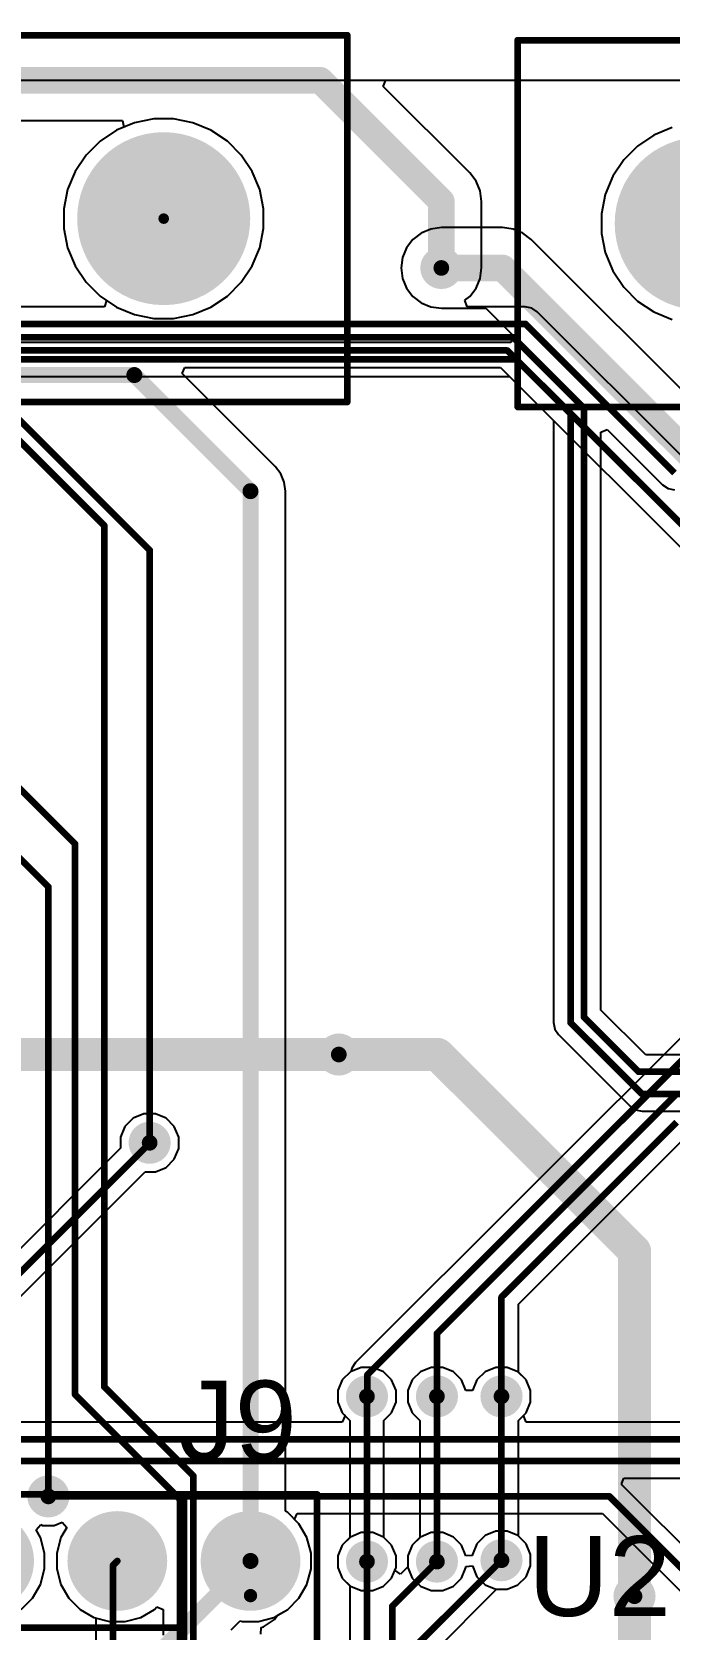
# Model space of a CAD drawing. Header units: millimetres. Extents: x 1 to 134, y -1 to 87.
# Drawn here: x 76.04 to 88.19, y 56.78 to 87.26 of the extents above; entities that cross this region are included whole.
import ezdxf

# ---------------------------------------------------------------- set-up
doc = ezdxf.new("R2010")
doc.units = ezdxf.units.MM
for name, color, linetype in [('BottomLayer', 5, 'Continuous'), ('BottomSolder', 6, 'Continuous'), ('MultiLayer', 9, 'Continuous'), ('PadHoleLayer', 156, 'Continuous'), ('TopLayer', 1, 'Continuous'), ('TopOverlay', 2, 'Continuous'), ('TopSolder', 216, 'Continuous'), ('ViaHoleLayer', 16, 'Continuous')]:
    doc.layers.add(name, color=color, linetype=linetype)
doc.styles.add('Arial', font='', dxfattribs={"height": 0.2})
doc.styles.get('Arial').set_extended_font_data('Arial')

# ---------------------------------------------------------------- blocks, each defined once
blk = doc.blocks.new('6437288_3_4')
at = {"layer": 'BottomSolder'}
h = blk.add_hatch(color=6, dxfattribs=at)
edge = h.paths.add_edge_path()
edge.add_arc((-35.5, -7.25), 0.102, 0, 360)
at = {"layer": 'PadHoleLayer'}
h = blk.add_hatch(color=156, dxfattribs=at)
edge = h.paths.add_edge_path()
edge.add_arc((-35.5, -7.25), 1.65, 0, 360)
at = {"layer": 'TopSolder'}
h = blk.add_hatch(color=216, dxfattribs=at)
edge = h.paths.add_edge_path()
edge.add_arc((-35.5, -7.25), 0.102, 0, 360)
at = {"layer": 'TopOverlay', "const_width": 0.127}
for points in [[(-39, -3.75), (-39, -10.75)], [(-32.5, -3.75), (-39, -3.75)], [(-35.5, -10.75), (-39, -10.75)], [(35.5, -10.75), (-35.5, -10.75)]]:
    blk.add_lwpolyline(points, dxfattribs=at)
at = {"layer": 'TopOverlay', "const_width": 0.0635}
for points in [[(-39.032, -3.75, 1), (-38.968, -3.75, 1)], [(-39.032, -3.75, 1), (-38.968, -3.75, 1)], [(-39.032, -10.75, 1), (-38.968, -10.75, 1)], [(-39.032, -10.75, 1), (-38.968, -10.75, 1)], [(-35.532, -10.75, 1), (-35.468, -10.75, 1)], [(-35.532, -10.75, 1), (-35.468, -10.75, 1)]]:
    blk.add_lwpolyline(points, format="xyb", close=True, dxfattribs=at)
blk = doc.blocks.new('6437288_2_5')
at = {"layer": 'PadHoleLayer'}
h = blk.add_hatch(color=156, dxfattribs=at)
edge = h.paths.add_edge_path()
edge.add_arc((19.25, -7.25), 1.65, 0, 360)
at = {"layer": 'TopOverlay', "const_width": 0.127}
for points in [[(22.75, -3.75), (19.25, -3.75)], [(22.75, -3.75), (22.75, -10.75)], [(22.75, -10.75), (19.25, -10.75)]]:
    blk.add_lwpolyline(points, dxfattribs=at)
at = {"layer": 'TopOverlay', "const_width": 0.0635}
for points in [[(22.718, -3.75, 1), (22.782, -3.75, 1)], [(22.718, -3.75, 1), (22.782, -3.75, 1)], [(22.718, -10.75, 1), (22.782, -10.75, 1)], [(22.718, -10.75, 1), (22.782, -10.75, 1)]]:
    blk.add_lwpolyline(points, format="xyb", close=True, dxfattribs=at)
blk = doc.blocks.new('HDR_1_8_TH______13')
at = {"layer": 'BottomLayer'}
blk.add_hatch(color=5, dxfattribs=at).paths.add_polyline_path([(-9.79, 0.9), (-7.99, 0.9), (-7.99, -0.9), (-9.79, -0.9)])
h = blk.add_hatch(color=5, dxfattribs=at)
edge = h.paths.add_edge_path()
edge.add_arc((-6.35, 0), 0.9, 0, 360)
h = blk.add_hatch(color=5, dxfattribs=at)
edge = h.paths.add_edge_path()
edge.add_arc((-3.81, 0), 0.9, 0, 360)
h = blk.add_hatch(color=5, dxfattribs=at)
edge = h.paths.add_edge_path()
edge.add_arc((-1.27, 0), 0.9, 0, 360)
h = blk.add_hatch(color=5, dxfattribs=at)
edge = h.paths.add_edge_path()
edge.add_arc((1.27, 0), 0.9, 0, 360)
h = blk.add_hatch(color=5, dxfattribs=at)
edge = h.paths.add_edge_path()
edge.add_arc((3.81, 0), 0.9, 0, 360)
h = blk.add_hatch(color=5, dxfattribs=at)
edge = h.paths.add_edge_path()
edge.add_arc((6.35, 0), 0.9, 0, 360)
h = blk.add_hatch(color=5, dxfattribs=at)
edge = h.paths.add_edge_path()
edge.add_arc((8.89, 0), 0.9, 0, 360)
at = {"layer": 'BottomSolder'}
blk.add_hatch(color=6, dxfattribs=at).paths.add_polyline_path([(-9.841, 0.951), (-7.939, 0.951), (-7.939, -0.951), (-9.841, -0.951)])
h = blk.add_hatch(color=6, dxfattribs=at)
edge = h.paths.add_edge_path()
edge.add_arc((-6.35, 0), 0.951, 0, 360)
h = blk.add_hatch(color=6, dxfattribs=at)
edge = h.paths.add_edge_path()
edge.add_arc((-3.81, 0), 0.951, 0, 360)
h = blk.add_hatch(color=6, dxfattribs=at)
edge = h.paths.add_edge_path()
edge.add_arc((-1.27, 0), 0.951, 0, 360)
h = blk.add_hatch(color=6, dxfattribs=at)
edge = h.paths.add_edge_path()
edge.add_arc((1.27, 0), 0.951, 0, 360)
h = blk.add_hatch(color=6, dxfattribs=at)
edge = h.paths.add_edge_path()
edge.add_arc((3.81, 0), 0.951, 0, 360)
h = blk.add_hatch(color=6, dxfattribs=at)
edge = h.paths.add_edge_path()
edge.add_arc((6.35, 0), 0.951, 0, 360)
h = blk.add_hatch(color=6, dxfattribs=at)
edge = h.paths.add_edge_path()
edge.add_arc((8.89, 0), 0.951, 0, 360)
at = {"layer": 'MultiLayer'}
blk.add_hatch(color=9, dxfattribs=at).paths.add_polyline_path([(-9.79, 0.9), (-7.99, 0.9), (-7.99, -0.9), (-9.79, -0.9)])
h = blk.add_hatch(color=9, dxfattribs=at)
edge = h.paths.add_edge_path()
edge.add_arc((-6.35, 0), 0.9, 0, 360)
h = blk.add_hatch(color=9, dxfattribs=at)
edge = h.paths.add_edge_path()
edge.add_arc((-3.81, 0), 0.9, 0, 360)
h = blk.add_hatch(color=9, dxfattribs=at)
edge = h.paths.add_edge_path()
edge.add_arc((-1.27, 0), 0.9, 0, 360)
h = blk.add_hatch(color=9, dxfattribs=at)
edge = h.paths.add_edge_path()
edge.add_arc((1.27, 0), 0.9, 0, 360)
h = blk.add_hatch(color=9, dxfattribs=at)
edge = h.paths.add_edge_path()
edge.add_arc((3.81, 0), 0.9, 0, 360)
h = blk.add_hatch(color=9, dxfattribs=at)
edge = h.paths.add_edge_path()
edge.add_arc((6.35, 0), 0.9, 0, 360)
h = blk.add_hatch(color=9, dxfattribs=at)
edge = h.paths.add_edge_path()
edge.add_arc((8.89, 0), 0.9, 0, 360)
at = {"layer": 'PadHoleLayer'}
h = blk.add_hatch(color=156, dxfattribs=at)
edge = h.paths.add_edge_path()
edge.add_arc((-8.89, 0), 0.5, 0, 360)
h = blk.add_hatch(color=156, dxfattribs=at)
edge = h.paths.add_edge_path()
edge.add_arc((-6.35, 0), 0.5, 0, 360)
h = blk.add_hatch(color=156, dxfattribs=at)
edge = h.paths.add_edge_path()
edge.add_arc((-3.81, 0), 0.5, 0, 360)
h = blk.add_hatch(color=156, dxfattribs=at)
edge = h.paths.add_edge_path()
edge.add_arc((-1.27, 0), 0.5, 0, 360)
h = blk.add_hatch(color=156, dxfattribs=at)
edge = h.paths.add_edge_path()
edge.add_arc((1.27, 0), 0.5, 0, 360)
h = blk.add_hatch(color=156, dxfattribs=at)
edge = h.paths.add_edge_path()
edge.add_arc((3.81, 0), 0.5, 0, 360)
h = blk.add_hatch(color=156, dxfattribs=at)
edge = h.paths.add_edge_path()
edge.add_arc((6.35, 0), 0.5, 0, 360)
h = blk.add_hatch(color=156, dxfattribs=at)
edge = h.paths.add_edge_path()
edge.add_arc((8.89, 0), 0.5, 0, 360)
at = {"layer": 'TopLayer'}
blk.add_hatch(color=1, dxfattribs=at).paths.add_polyline_path([(-9.79, 0.9), (-7.99, 0.9), (-7.99, -0.9), (-9.79, -0.9)])
h = blk.add_hatch(color=1, dxfattribs=at)
edge = h.paths.add_edge_path()
edge.add_arc((-6.35, 0), 0.9, 0, 360)
h = blk.add_hatch(color=1, dxfattribs=at)
edge = h.paths.add_edge_path()
edge.add_arc((-3.81, 0), 0.9, 0, 360)
h = blk.add_hatch(color=1, dxfattribs=at)
edge = h.paths.add_edge_path()
edge.add_arc((-1.27, 0), 0.9, 0, 360)
h = blk.add_hatch(color=1, dxfattribs=at)
edge = h.paths.add_edge_path()
edge.add_arc((1.27, 0), 0.9, 0, 360)
h = blk.add_hatch(color=1, dxfattribs=at)
edge = h.paths.add_edge_path()
edge.add_arc((3.81, 0), 0.9, 0, 360)
h = blk.add_hatch(color=1, dxfattribs=at)
edge = h.paths.add_edge_path()
edge.add_arc((6.35, 0), 0.9, 0, 360)
h = blk.add_hatch(color=1, dxfattribs=at)
edge = h.paths.add_edge_path()
edge.add_arc((8.89, 0), 0.9, 0, 360)
at = {"layer": 'TopSolder'}
blk.add_hatch(color=216, dxfattribs=at).paths.add_polyline_path([(-9.841, 0.951), (-7.939, 0.951), (-7.939, -0.951), (-9.841, -0.951)])
h = blk.add_hatch(color=216, dxfattribs=at)
edge = h.paths.add_edge_path()
edge.add_arc((-6.35, 0), 0.951, 0, 360)
h = blk.add_hatch(color=216, dxfattribs=at)
edge = h.paths.add_edge_path()
edge.add_arc((-3.81, 0), 0.951, 0, 360)
h = blk.add_hatch(color=216, dxfattribs=at)
edge = h.paths.add_edge_path()
edge.add_arc((-1.27, 0), 0.951, 0, 360)
h = blk.add_hatch(color=216, dxfattribs=at)
edge = h.paths.add_edge_path()
edge.add_arc((1.27, 0), 0.951, 0, 360)
h = blk.add_hatch(color=216, dxfattribs=at)
edge = h.paths.add_edge_path()
edge.add_arc((3.81, 0), 0.951, 0, 360)
h = blk.add_hatch(color=216, dxfattribs=at)
edge = h.paths.add_edge_path()
edge.add_arc((6.35, 0), 0.951, 0, 360)
h = blk.add_hatch(color=216, dxfattribs=at)
edge = h.paths.add_edge_path()
edge.add_arc((8.89, 0), 0.951, 0, 360)
at = {"layer": 'TopOverlay', "const_width": 0.127}
for points in [[(-10.16, 1.27), (-10.16, -1.27)], [(-10.16, 1.27), (10.16, 1.27)], [(-7.596, 1.27), (-7.596, -1.27)], [(10.16, 1.27), (10.16, -1.27)], [(-10.16, -1.27), (10.16, -1.27)]]:
    blk.add_lwpolyline(points, dxfattribs=at)
at = {"layer": 'TopOverlay', "const_width": 0.0635}
for points in [[(-10.192, 1.27, 1), (-10.128, 1.27, 1)], [(-10.192, 1.27, 1), (-10.128, 1.27, 1)], [(-7.628, 1.27, 1), (-7.565, 1.27, 1)], [(10.128, 1.27, 1), (10.192, 1.27, 1)], [(10.128, 1.27, 1), (10.192, 1.27, 1)], [(-10.192, -1.27, 1), (-10.128, -1.27, 1)], [(-10.192, -1.27, 1), (-10.128, -1.27, 1)], [(-7.628, -1.27, 1), (-7.565, -1.27, 1)], [(10.128, -1.27, 1), (10.192, -1.27, 1)], [(10.128, -1.27, 1), (10.192, -1.27, 1)]]:
    blk.add_lwpolyline(points, format="xyb", close=True, dxfattribs=at)
blk = doc.blocks.new('HDR_1_8_TH______16')
at = {"layer": 'BottomLayer'}
blk.add_hatch(color=5, dxfattribs=at).paths.add_polyline_path([(-9.79, 0.9), (-7.99, 0.9), (-7.99, -0.9), (-9.79, -0.9)])
h = blk.add_hatch(color=5, dxfattribs=at)
edge = h.paths.add_edge_path()
edge.add_arc((-6.35, 0), 0.9, 0, 360)
h = blk.add_hatch(color=5, dxfattribs=at)
edge = h.paths.add_edge_path()
edge.add_arc((-3.81, 0), 0.9, 0, 360)
h = blk.add_hatch(color=5, dxfattribs=at)
edge = h.paths.add_edge_path()
edge.add_arc((-1.27, 0), 0.9, 0, 360)
h = blk.add_hatch(color=5, dxfattribs=at)
edge = h.paths.add_edge_path()
edge.add_arc((1.27, 0), 0.9, 0, 360)
h = blk.add_hatch(color=5, dxfattribs=at)
edge = h.paths.add_edge_path()
edge.add_arc((3.81, 0), 0.9, 0, 360)
h = blk.add_hatch(color=5, dxfattribs=at)
edge = h.paths.add_edge_path()
edge.add_arc((6.35, 0), 0.9, 0, 360)
h = blk.add_hatch(color=5, dxfattribs=at)
edge = h.paths.add_edge_path()
edge.add_arc((8.89, 0), 0.9, 0, 360)
at = {"layer": 'BottomSolder'}
blk.add_hatch(color=6, dxfattribs=at).paths.add_polyline_path([(-9.841, 0.951), (-7.939, 0.951), (-7.939, -0.951), (-9.841, -0.951)])
h = blk.add_hatch(color=6, dxfattribs=at)
edge = h.paths.add_edge_path()
edge.add_arc((-6.35, 0), 0.951, 0, 360)
h = blk.add_hatch(color=6, dxfattribs=at)
edge = h.paths.add_edge_path()
edge.add_arc((-3.81, 0), 0.951, 0, 360)
h = blk.add_hatch(color=6, dxfattribs=at)
edge = h.paths.add_edge_path()
edge.add_arc((-1.27, 0), 0.951, 0, 360)
h = blk.add_hatch(color=6, dxfattribs=at)
edge = h.paths.add_edge_path()
edge.add_arc((1.27, 0), 0.951, 0, 360)
h = blk.add_hatch(color=6, dxfattribs=at)
edge = h.paths.add_edge_path()
edge.add_arc((3.81, 0), 0.951, 0, 360)
h = blk.add_hatch(color=6, dxfattribs=at)
edge = h.paths.add_edge_path()
edge.add_arc((6.35, 0), 0.951, 0, 360)
h = blk.add_hatch(color=6, dxfattribs=at)
edge = h.paths.add_edge_path()
edge.add_arc((8.89, 0), 0.951, 0, 360)
at = {"layer": 'MultiLayer'}
blk.add_hatch(color=9, dxfattribs=at).paths.add_polyline_path([(-9.79, 0.9), (-7.99, 0.9), (-7.99, -0.9), (-9.79, -0.9)])
h = blk.add_hatch(color=9, dxfattribs=at)
edge = h.paths.add_edge_path()
edge.add_arc((-6.35, 0), 0.9, 0, 360)
h = blk.add_hatch(color=9, dxfattribs=at)
edge = h.paths.add_edge_path()
edge.add_arc((-3.81, 0), 0.9, 0, 360)
h = blk.add_hatch(color=9, dxfattribs=at)
edge = h.paths.add_edge_path()
edge.add_arc((-1.27, 0), 0.9, 0, 360)
h = blk.add_hatch(color=9, dxfattribs=at)
edge = h.paths.add_edge_path()
edge.add_arc((1.27, 0), 0.9, 0, 360)
h = blk.add_hatch(color=9, dxfattribs=at)
edge = h.paths.add_edge_path()
edge.add_arc((3.81, 0), 0.9, 0, 360)
h = blk.add_hatch(color=9, dxfattribs=at)
edge = h.paths.add_edge_path()
edge.add_arc((6.35, 0), 0.9, 0, 360)
h = blk.add_hatch(color=9, dxfattribs=at)
edge = h.paths.add_edge_path()
edge.add_arc((8.89, 0), 0.9, 0, 360)
at = {"layer": 'PadHoleLayer'}
h = blk.add_hatch(color=156, dxfattribs=at)
edge = h.paths.add_edge_path()
edge.add_arc((-8.89, 0), 0.5, 0, 360)
h = blk.add_hatch(color=156, dxfattribs=at)
edge = h.paths.add_edge_path()
edge.add_arc((-6.35, 0), 0.5, 0, 360)
h = blk.add_hatch(color=156, dxfattribs=at)
edge = h.paths.add_edge_path()
edge.add_arc((-3.81, 0), 0.5, 0, 360)
h = blk.add_hatch(color=156, dxfattribs=at)
edge = h.paths.add_edge_path()
edge.add_arc((-1.27, 0), 0.5, 0, 360)
h = blk.add_hatch(color=156, dxfattribs=at)
edge = h.paths.add_edge_path()
edge.add_arc((1.27, 0), 0.5, 0, 360)
h = blk.add_hatch(color=156, dxfattribs=at)
edge = h.paths.add_edge_path()
edge.add_arc((3.81, 0), 0.5, 0, 360)
h = blk.add_hatch(color=156, dxfattribs=at)
edge = h.paths.add_edge_path()
edge.add_arc((6.35, 0), 0.5, 0, 360)
h = blk.add_hatch(color=156, dxfattribs=at)
edge = h.paths.add_edge_path()
edge.add_arc((8.89, 0), 0.5, 0, 360)
at = {"layer": 'TopLayer'}
blk.add_hatch(color=1, dxfattribs=at).paths.add_polyline_path([(-9.79, 0.9), (-7.99, 0.9), (-7.99, -0.9), (-9.79, -0.9)])
h = blk.add_hatch(color=1, dxfattribs=at)
edge = h.paths.add_edge_path()
edge.add_arc((-6.35, 0), 0.9, 0, 360)
h = blk.add_hatch(color=1, dxfattribs=at)
edge = h.paths.add_edge_path()
edge.add_arc((-3.81, 0), 0.9, 0, 360)
h = blk.add_hatch(color=1, dxfattribs=at)
edge = h.paths.add_edge_path()
edge.add_arc((-1.27, 0), 0.9, 0, 360)
h = blk.add_hatch(color=1, dxfattribs=at)
edge = h.paths.add_edge_path()
edge.add_arc((1.27, 0), 0.9, 0, 360)
h = blk.add_hatch(color=1, dxfattribs=at)
edge = h.paths.add_edge_path()
edge.add_arc((3.81, 0), 0.9, 0, 360)
h = blk.add_hatch(color=1, dxfattribs=at)
edge = h.paths.add_edge_path()
edge.add_arc((6.35, 0), 0.9, 0, 360)
h = blk.add_hatch(color=1, dxfattribs=at)
edge = h.paths.add_edge_path()
edge.add_arc((8.89, 0), 0.9, 0, 360)
at = {"layer": 'TopSolder'}
blk.add_hatch(color=216, dxfattribs=at).paths.add_polyline_path([(-9.841, 0.951), (-7.939, 0.951), (-7.939, -0.951), (-9.841, -0.951)])
h = blk.add_hatch(color=216, dxfattribs=at)
edge = h.paths.add_edge_path()
edge.add_arc((-6.35, 0), 0.951, 0, 360)
h = blk.add_hatch(color=216, dxfattribs=at)
edge = h.paths.add_edge_path()
edge.add_arc((-3.81, 0), 0.951, 0, 360)
h = blk.add_hatch(color=216, dxfattribs=at)
edge = h.paths.add_edge_path()
edge.add_arc((-1.27, 0), 0.951, 0, 360)
h = blk.add_hatch(color=216, dxfattribs=at)
edge = h.paths.add_edge_path()
edge.add_arc((1.27, 0), 0.951, 0, 360)
h = blk.add_hatch(color=216, dxfattribs=at)
edge = h.paths.add_edge_path()
edge.add_arc((3.81, 0), 0.951, 0, 360)
h = blk.add_hatch(color=216, dxfattribs=at)
edge = h.paths.add_edge_path()
edge.add_arc((6.35, 0), 0.951, 0, 360)
h = blk.add_hatch(color=216, dxfattribs=at)
edge = h.paths.add_edge_path()
edge.add_arc((8.89, 0), 0.951, 0, 360)
at = {"layer": 'TopOverlay', "const_width": 0.127}
for points in [[(-10.16, 1.27), (10.16, 1.27)], [(-10.16, -1.27), (-10.16, 1.27)], [(-7.596, -1.27), (-7.596, 1.27)], [(10.16, -1.27), (10.16, 1.27)], [(-10.16, -1.27), (10.16, -1.27)]]:
    blk.add_lwpolyline(points, dxfattribs=at)
at = {"layer": 'TopOverlay', "const_width": 0.0635}
for points in [[(-10.192, 1.27, 1), (-10.128, 1.27, 1)], [(-10.192, 1.27, 1), (-10.128, 1.27, 1)], [(-7.628, 1.27, 1), (-7.565, 1.27, 1)], [(10.128, 1.27, 1), (10.192, 1.27, 1)], [(10.128, 1.27, 1), (10.192, 1.27, 1)], [(-10.192, -1.27, 1), (-10.128, -1.27, 1)], [(-10.192, -1.27, 1), (-10.128, -1.27, 1)], [(-7.628, -1.27, 1), (-7.565, -1.27, 1)], [(10.128, -1.27, 1), (10.192, -1.27, 1)], [(10.128, -1.27, 1), (10.192, -1.27, 1)]]:
    blk.add_lwpolyline(points, format="xyb", close=True, dxfattribs=at)

msp = doc.modelspace()

# ---------------------------------------------------------------- hatches: boundary and pattern name
at = {"layer": 'BottomLayer'}
h = msp.add_hatch(color=5, dxfattribs=at)
edge = h.paths.add_edge_path()
edge.add_arc((83.845, 82.753), 0.3, 0, 360)
h = msp.add_hatch(color=5, dxfattribs=at)
edge = h.paths.add_edge_path()
edge.add_arc((81.89, 67.742), 0.3, 0, 360)
h = msp.add_hatch(color=5, dxfattribs=at)
edge = h.paths.add_edge_path()
edge.add_arc((78.283, 66.058), 0.3, 0, 360)
h = msp.add_hatch(color=5, dxfattribs=at)
edge = h.paths.add_edge_path()
edge.add_arc((82.427, 61.218), 0.3, 0, 360)
h = msp.add_hatch(color=5, dxfattribs=at)
edge = h.paths.add_edge_path()
edge.add_arc((83.761, 61.218), 0.3, 0, 360)
h = msp.add_hatch(color=5, dxfattribs=at)
edge = h.paths.add_edge_path()
edge.add_arc((84.992, 61.218), 0.3, 0, 360)
h = msp.add_hatch(color=5, dxfattribs=at)
edge = h.paths.add_edge_path()
edge.add_arc((76.352, 59.309), 0.3, 0, 360)
h = msp.add_hatch(color=5, dxfattribs=at)
edge = h.paths.add_edge_path()
edge.add_arc((82.427, 58.065), 0.3, 0, 360)
h = msp.add_hatch(color=5, dxfattribs=at)
edge = h.paths.add_edge_path()
edge.add_arc((83.761, 58.065), 0.3, 0, 360)
h = msp.add_hatch(color=5, dxfattribs=at)
edge = h.paths.add_edge_path()
edge.add_arc((84.992, 58.091), 0.3, 0, 360)
h = msp.add_hatch(color=5, dxfattribs=at)
edge = h.paths.add_edge_path()
edge.add_arc((87.528, 57.404), 0.3, 0, 360)
at = {"layer": 'BottomSolder'}
h = msp.add_hatch(color=6, dxfattribs=at)
edge = h.paths.add_edge_path()
edge.add_arc((83.845, 82.753), 0.402, 0, 360)
h = msp.add_hatch(color=6, dxfattribs=at)
edge = h.paths.add_edge_path()
edge.add_arc((81.89, 67.742), 0.402, 0, 360)
h = msp.add_hatch(color=6, dxfattribs=at)
edge = h.paths.add_edge_path()
edge.add_arc((78.283, 66.058), 0.402, 0, 360)
h = msp.add_hatch(color=6, dxfattribs=at)
edge = h.paths.add_edge_path()
edge.add_arc((82.427, 61.218), 0.402, 0, 360)
h = msp.add_hatch(color=6, dxfattribs=at)
edge = h.paths.add_edge_path()
edge.add_arc((83.761, 61.218), 0.402, 0, 360)
h = msp.add_hatch(color=6, dxfattribs=at)
edge = h.paths.add_edge_path()
edge.add_arc((84.992, 61.218), 0.402, 0, 360)
h = msp.add_hatch(color=6, dxfattribs=at)
edge = h.paths.add_edge_path()
edge.add_arc((76.352, 59.309), 0.402, 0, 360)
h = msp.add_hatch(color=6, dxfattribs=at)
edge = h.paths.add_edge_path()
edge.add_arc((82.427, 58.065), 0.402, 0, 360)
h = msp.add_hatch(color=6, dxfattribs=at)
edge = h.paths.add_edge_path()
edge.add_arc((83.761, 58.065), 0.402, 0, 360)
h = msp.add_hatch(color=6, dxfattribs=at)
edge = h.paths.add_edge_path()
edge.add_arc((84.992, 58.091), 0.402, 0, 360)
h = msp.add_hatch(color=6, dxfattribs=at)
edge = h.paths.add_edge_path()
edge.add_arc((87.528, 57.404), 0.402, 0, 360)
at = {"layer": 'TopLayer'}
h = msp.add_hatch(color=1, dxfattribs=at)
edge = h.paths.add_edge_path()
edge.add_arc((83.845, 82.753), 0.3, 0, 360)
h = msp.add_hatch(color=1, dxfattribs=at)
edge = h.paths.add_edge_path()
edge.add_arc((81.89, 67.742), 0.3, 0, 360)
h = msp.add_hatch(color=1, dxfattribs=at)
edge = h.paths.add_edge_path()
edge.add_arc((78.283, 66.058), 0.3, 0, 360)
h = msp.add_hatch(color=1, dxfattribs=at)
edge = h.paths.add_edge_path()
edge.add_arc((82.427, 61.218), 0.3, 0, 360)
h = msp.add_hatch(color=1, dxfattribs=at)
edge = h.paths.add_edge_path()
edge.add_arc((83.761, 61.218), 0.3, 0, 360)
h = msp.add_hatch(color=1, dxfattribs=at)
edge = h.paths.add_edge_path()
edge.add_arc((84.992, 61.218), 0.3, 0, 360)
h = msp.add_hatch(color=1, dxfattribs=at)
edge = h.paths.add_edge_path()
edge.add_arc((76.352, 59.309), 0.3, 0, 360)
h = msp.add_hatch(color=1, dxfattribs=at)
edge = h.paths.add_edge_path()
edge.add_arc((82.427, 58.065), 0.3, 0, 360)
h = msp.add_hatch(color=1, dxfattribs=at)
edge = h.paths.add_edge_path()
edge.add_arc((83.761, 58.065), 0.3, 0, 360)
h = msp.add_hatch(color=1, dxfattribs=at)
edge = h.paths.add_edge_path()
edge.add_arc((84.992, 58.091), 0.3, 0, 360)
h = msp.add_hatch(color=1, dxfattribs=at)
edge = h.paths.add_edge_path()
edge.add_arc((87.528, 57.404), 0.3, 0, 360)
at = {"layer": 'TopSolder'}
h = msp.add_hatch(color=216, dxfattribs=at)
edge = h.paths.add_edge_path()
edge.add_arc((83.845, 82.753), 0.402, 0, 360)
h = msp.add_hatch(color=216, dxfattribs=at)
edge = h.paths.add_edge_path()
edge.add_arc((81.89, 67.742), 0.402, 0, 360)
h = msp.add_hatch(color=216, dxfattribs=at)
edge = h.paths.add_edge_path()
edge.add_arc((78.283, 66.058), 0.402, 0, 360)
h = msp.add_hatch(color=216, dxfattribs=at)
edge = h.paths.add_edge_path()
edge.add_arc((82.427, 61.218), 0.402, 0, 360)
h = msp.add_hatch(color=216, dxfattribs=at)
edge = h.paths.add_edge_path()
edge.add_arc((83.761, 61.218), 0.402, 0, 360)
h = msp.add_hatch(color=216, dxfattribs=at)
edge = h.paths.add_edge_path()
edge.add_arc((84.992, 61.218), 0.402, 0, 360)
h = msp.add_hatch(color=216, dxfattribs=at)
edge = h.paths.add_edge_path()
edge.add_arc((76.352, 59.309), 0.402, 0, 360)
h = msp.add_hatch(color=216, dxfattribs=at)
edge = h.paths.add_edge_path()
edge.add_arc((82.427, 58.065), 0.402, 0, 360)
h = msp.add_hatch(color=216, dxfattribs=at)
edge = h.paths.add_edge_path()
edge.add_arc((83.761, 58.065), 0.402, 0, 360)
h = msp.add_hatch(color=216, dxfattribs=at)
edge = h.paths.add_edge_path()
edge.add_arc((84.992, 58.091), 0.402, 0, 360)
h = msp.add_hatch(color=216, dxfattribs=at)
edge = h.paths.add_edge_path()
edge.add_arc((87.528, 57.404), 0.402, 0, 360)
at = {"layer": 'ViaHoleLayer'}
h = msp.add_hatch(color=16, dxfattribs=at)
edge = h.paths.add_edge_path()
edge.add_arc((83.845, 82.753), 0.15, 0, 360)
h = msp.add_hatch(color=16, dxfattribs=at)
edge = h.paths.add_edge_path()
edge.add_arc((81.89, 67.742), 0.15, 0, 360)
h = msp.add_hatch(color=16, dxfattribs=at)
edge = h.paths.add_edge_path()
edge.add_arc((78.283, 66.058), 0.15, 0, 360)
h = msp.add_hatch(color=16, dxfattribs=at)
edge = h.paths.add_edge_path()
edge.add_arc((82.427, 61.218), 0.15, 0, 360)
h = msp.add_hatch(color=16, dxfattribs=at)
edge = h.paths.add_edge_path()
edge.add_arc((83.761, 61.218), 0.15, 0, 360)
h = msp.add_hatch(color=16, dxfattribs=at)
edge = h.paths.add_edge_path()
edge.add_arc((84.992, 61.218), 0.15, 0, 360)
h = msp.add_hatch(color=16, dxfattribs=at)
edge = h.paths.add_edge_path()
edge.add_arc((76.352, 59.309), 0.15, 0, 360)
h = msp.add_hatch(color=16, dxfattribs=at)
edge = h.paths.add_edge_path()
edge.add_arc((84.992, 58.091), 0.15, 0, 360)
h = msp.add_hatch(color=16, dxfattribs=at)
edge = h.paths.add_edge_path()
edge.add_arc((82.427, 58.065), 0.15, 0, 360)
h = msp.add_hatch(color=16, dxfattribs=at)
edge = h.paths.add_edge_path()
edge.add_arc((83.761, 58.065), 0.15, 0, 360)
h = msp.add_hatch(color=16, dxfattribs=at)
edge = h.paths.add_edge_path()
edge.add_arc((87.528, 57.404), 0.15, 0, 360)

# ---------------------------------------------------------------- linework, layer by layer
at = {"layer": 'BottomLayer'}
for p, q in [((82.738, 86.217), (82.787, 86.335)), ((82.787, 86.335), (133.985, 86.335)), ((84.389, 84.567), (82.738, 86.217)), ((40.838, 85.566), (77.764, 85.566)), ((77.649, 85.381), (77.337, 85.173)), ((77.789, 85.439), (77.649, 85.381)), ((77.764, 85.566), (77.789, 85.439)), ((88.245, 85.431), (87.899, 85.287)), ((77.337, 85.173), (77.072, 84.907)), ((87.587, 85.079), (87.322, 84.814)), ((87.899, 85.287), (87.587, 85.079)), ((77.072, 84.907), (76.863, 84.595)), ((87.322, 84.814), (87.113, 84.502)), ((76.863, 84.595), (76.72, 84.249)), ((84.511, 84.407), (84.389, 84.567)), ((84.389, 84.567), (84.389, 84.567)), ((87.113, 84.502), (86.97, 84.155)), ((76.72, 84.249), (76.647, 83.881)), ((84.588, 84.222), (84.511, 84.407)), ((84.614, 84.023), (84.588, 84.222)), ((86.97, 84.155), (86.897, 83.788)), ((76.647, 83.881), (76.647, 83.506)), ((84.614, 82.753), (84.614, 84.023)), ((86.897, 83.788), (86.897, 83.412)), ((76.647, 83.506), (76.72, 83.138)), ((86.897, 83.412), (86.97, 83.045)), ((76.72, 83.138), (76.863, 82.792)), ((86.97, 83.045), (87.113, 82.698)), ((76.863, 82.792), (77.072, 82.48)), ((84.588, 82.554), (84.614, 82.753)), ((87.113, 82.698), (87.322, 82.386)), ((77.072, 82.48), (77.337, 82.215)), ((84.389, 82.21), (84.511, 82.369)), ((84.511, 82.369), (84.588, 82.554)), ((87.322, 82.386), (87.587, 82.121)), ((77.424, 82.01), (41.177, 82.01)), ((77.337, 82.215), (77.461, 82.132)), ((77.461, 82.132), (77.424, 82.01)), ((84.294, 82.137), (84.389, 82.21)), ((84.337, 82.01), (84.294, 82.137)), ((85.446, 82.01), (84.337, 82.01)), ((85.569, 81.985), (85.446, 82.01)), ((87.587, 82.121), (87.899, 81.913)), ((85.675, 81.915), (85.569, 81.985)), ((88.424, 79.165), (85.675, 81.915)), ((87.899, 81.913), (88.245, 81.769)), ((78.905, 80.737), (78.953, 80.855)), ((78.953, 80.855), (84.97, 80.855)), ((84.97, 80.855), (85.985, 79.84)), ((80.678, 78.964), (78.905, 80.737)), ((85.985, 79.84), (85.985, 68.351)), ((86.887, 79.621), (87.004, 79.67)), ((86.887, 77.47), (86.887, 79.621)), ((87.004, 79.67), (88.061, 78.613)), ((80.784, 78.826), (80.678, 78.964)), ((80.678, 78.964), (80.678, 78.964)), ((80.85, 78.666), (80.784, 78.826)), ((80.873, 78.493), (80.85, 78.666)), ((80.873, 59.025), (80.873, 78.493)), ((80.873, 78.493), (80.873, 78.493)), ((88.061, 78.613), (88.167, 78.543)), ((88.167, 78.543), (88.29, 78.518)), ((86.887, 68.591), (86.887, 77.47)), ((87.742, 67.735), (86.887, 68.591)), ((85.985, 68.351), (86.01, 68.228)), ((86.01, 68.228), (86.08, 68.122)), ((86.08, 68.122), (87.445, 66.757)), ((95.615, 67.735), (87.742, 67.735)), ((87.445, 66.757), (87.55, 66.687)), ((87.55, 66.687), (87.674, 66.663)), ((87.674, 66.663), (102.937, 66.663)), ((82.113, 61.687), (81.957, 61.532)), ((82.317, 61.772), (82.113, 61.687)), ((82.537, 61.772), (82.317, 61.772)), ((82.741, 61.687), (82.537, 61.772)), ((82.897, 61.532), (82.741, 61.687)), ((83.447, 61.687), (83.291, 61.532)), ((83.65, 61.772), (83.447, 61.687)), ((83.871, 61.772), (83.65, 61.772)), ((84.074, 61.687), (83.871, 61.772)), ((84.23, 61.532), (84.074, 61.687)), ((84.679, 61.687), (84.523, 61.532)), ((84.882, 61.772), (84.679, 61.687)), ((85.103, 61.772), (84.882, 61.772)), ((85.306, 61.687), (85.103, 61.772)), ((85.462, 61.532), (85.306, 61.687)), ((81.957, 61.532), (81.873, 61.328)), ((81.873, 61.328), (81.873, 61.108)), ((82.981, 61.328), (82.897, 61.532)), ((82.981, 61.108), (82.981, 61.328)), ((83.291, 61.532), (83.207, 61.328)), ((83.207, 61.328), (83.207, 61.108)), ((84.314, 61.328), (84.23, 61.532)), ((84.438, 61.328), (84.314, 61.328)), ((84.523, 61.532), (84.438, 61.328)), ((85.546, 61.328), (85.462, 61.532)), ((85.546, 61.108), (85.546, 61.328)), ((81.873, 61.108), (81.957, 60.904)), ((82.897, 60.904), (82.981, 61.108)), ((83.207, 61.108), (83.291, 60.904)), ((85.462, 60.904), (85.546, 61.108)), ((81.957, 60.904), (82.103, 60.758)), ((82.103, 60.758), (82.103, 58.524)), ((82.751, 60.758), (82.897, 60.904)), ((82.751, 58.524), (82.751, 60.758)), ((83.291, 60.904), (83.437, 60.758)), ((83.437, 60.758), (83.437, 58.524)), ((85.316, 60.758), (85.462, 60.904)), ((85.316, 58.551), (85.316, 60.758)), ((80.915, 59), (80.873, 59.025)), ((81.13, 58.785), (80.915, 59)), ((76.117, 58.669), (76.206, 58.77)), ((76.202, 58.522), (76.117, 58.669)), ((76.281, 58.229), (76.202, 58.522)), ((76.206, 58.77), (76.242, 58.755)), ((76.242, 58.755), (76.463, 58.755)), ((76.463, 58.755), (76.616, 58.818)), ((76.591, 58.522), (76.513, 58.229)), ((76.704, 58.718), (76.591, 58.522)), ((76.616, 58.818), (76.704, 58.718)), ((81.282, 58.522), (81.13, 58.785)), ((81.361, 58.229), (81.282, 58.522)), ((82.103, 58.524), (81.957, 58.378)), ((82.897, 58.378), (82.751, 58.524)), ((83.437, 58.524), (83.291, 58.378)), ((85.462, 58.405), (85.316, 58.551)), ((76.281, 57.925), (76.281, 58.229)), ((76.513, 58.229), (76.513, 57.925)), ((81.361, 57.925), (81.361, 58.229)), ((81.957, 58.378), (81.873, 58.175)), ((82.981, 58.175), (82.897, 58.378)), ((83.291, 58.378), (83.207, 58.175)), ((85.546, 58.201), (85.462, 58.405)), ((76.202, 57.631), (76.281, 57.925)), ((76.513, 57.925), (76.591, 57.631)), ((81.282, 57.631), (81.361, 57.925)), ((81.873, 58.175), (81.873, 57.954)), ((81.873, 57.954), (81.957, 57.751)), ((82.897, 57.751), (82.981, 57.954)), ((82.981, 57.954), (82.981, 58.175)), ((83.207, 58.175), (83.207, 57.954)), ((83.207, 57.954), (83.291, 57.751)), ((84.23, 57.751), (84.314, 57.954)), ((84.314, 57.973), (84.438, 57.981)), ((84.314, 57.954), (84.314, 57.973)), ((84.438, 57.981), (84.523, 57.777)), ((85.462, 57.777), (85.546, 57.981)), ((85.546, 57.981), (85.546, 58.201)), ((76.05, 57.368), (76.202, 57.631)), ((76.591, 57.631), (76.743, 57.368)), ((81.13, 57.368), (81.282, 57.631)), ((81.957, 57.751), (82.113, 57.595)), ((82.741, 57.595), (82.897, 57.751)), ((83.291, 57.751), (83.447, 57.595)), ((84.074, 57.595), (84.23, 57.751)), ((84.523, 57.777), (84.679, 57.621)), ((84.679, 57.621), (84.882, 57.537)), ((85.103, 57.537), (85.306, 57.621)), ((85.306, 57.621), (85.462, 57.777)), ((75.835, 57.153), (76.05, 57.368)), ((76.743, 57.368), (76.958, 57.153)), ((80.915, 57.153), (81.13, 57.368)), ((82.113, 57.595), (82.317, 57.511)), ((82.317, 57.511), (82.537, 57.511)), ((82.537, 57.511), (82.741, 57.595)), ((83.447, 57.595), (83.65, 57.511)), ((83.65, 57.511), (83.871, 57.511)), ((83.871, 57.511), (84.074, 57.595)), ((84.882, 57.537), (85.103, 57.537)), ((76.958, 57.153), (77.221, 57.001)), ((77.221, 57.001), (77.515, 56.923)), ((77.819, 56.923), (78.112, 57.001)), ((78.112, 57.001), (78.375, 57.153)), ((78.375, 57.153), (78.421, 57.199)), ((78.421, 57.199), (78.538, 57.151)), ((78.538, 57.151), (78.538, 56.658)), ((80.664, 56.959), (80.719, 57.04)), ((80.719, 57.04), (80.915, 57.153)), ((77.515, 56.923), (77.819, 56.923)), ((80.404, 56.679), (80.408, 56.809)), ((80.408, 56.809), (80.454, 56.818)), ((80.454, 56.818), (80.664, 56.959))]:
    msp.add_line(p, q, dxfattribs=at)
for points, const_width in [([(21.133, 86.335), (81.534, 86.335)], 0.508), ([(81.534, 86.335), (83.845, 84.023)], 0.508), ([(83.845, 82.753), (83.845, 84.023)], 0.508), ([(29.693, 81.686), (85.446, 81.686)], 0.127), ([(85.446, 81.686), (88.29, 78.842)], 0.127), ([(38.151, 81.432), (85.21, 81.432)], 0.127), ([(85.21, 81.432), (86.563, 80.079)], 0.127), ([(39.802, 81.178), (85.105, 81.178)], 0.127), ([(85.105, 81.178), (86.309, 79.974)], 0.127), ([(42.075, 80.709), (77.992, 80.709)], 0.305), ([(77.992, 80.709), (80.207, 78.493)], 0.305), ([(75.458, 80.194), (78.283, 77.368)], 0.127), ([(75.315, 79.94), (77.419, 77.835)], 0.127), ([(86.309, 68.351), (86.309, 79.974)], 0.127), ([(86.563, 77.47), (86.563, 80.079)], 0.127), ([(80.207, 58.077), (80.207, 78.493)], 0.305), ([(77.419, 61.398), (77.419, 77.835)], 0.127), ([(78.283, 66.058), (78.283, 77.368)], 0.127), ([(86.563, 68.457), (86.563, 77.47)], 0.127), ([(73.93, 74.694), (76.86, 71.763)], 0.127), ([(74.31, 72.984), (76.352, 70.942)], 0.127), ([(76.86, 61.255), (76.86, 71.763)], 0.127), ([(76.352, 59.309), (76.352, 70.942)], 0.127), ([(86.309, 68.351), (87.674, 66.986)], 0.127), ([(86.563, 68.457), (87.608, 67.412)], 0.127), ([(81.89, 67.742), (83.776, 67.742)], 0.635), ([(83.776, 67.742), (87.528, 63.989)], 0.635), ([(87.608, 67.412), (100.362, 67.412)], 0.127), ([(87.674, 66.986), (102.937, 66.986)], 0.127), ([(87.528, 57.404), (87.528, 63.989)], 0.635), ([(76.86, 61.255), (78.862, 59.253)], 0.127), ([(77.419, 61.398), (79.116, 59.701)], 0.127), ([(82.427, 58.065), (82.427, 61.218)], 0.127), ([(83.761, 58.065), (83.761, 61.218)], 0.127), ([(84.992, 58.091), (84.992, 61.218)], 0.127), ([(79.116, 55.9), (79.116, 59.701)], 0.127), ([(78.862, 56.524), (78.862, 59.253)], 0.127), ([(80.207, 57.416), (80.207, 58.077)], 0.254), ([(82.427, 58.004), (82.427, 58.065)], 0.127)]:
    msp.add_lwpolyline(points, dxfattribs=dict(at, const_width=const_width))
for points, const_width in [([(81.407, 86.335, 1), (81.661, 86.335, 1)], 0.254), ([(81.407, 86.335, 1), (81.661, 86.335, 1)], 0.254), ([(83.718, 84.023, 1), (83.972, 84.023, 1)], 0.254), ([(83.718, 84.023, 1), (83.972, 84.023, 1)], 0.254), ([(83.718, 82.753, 1), (83.972, 82.753, 1)], 0.254), ([(85.414, 81.686, 1), (85.477, 81.686, 1)], 0.0635), ([(85.414, 81.686, 1), (85.477, 81.686, 1)], 0.0635), ([(85.178, 81.432, 1), (85.242, 81.432, 1)], 0.0635), ([(85.178, 81.432, 1), (85.242, 81.432, 1)], 0.0635), ([(85.073, 81.178, 1), (85.136, 81.178, 1)], 0.0635), ([(85.073, 81.178, 1), (85.136, 81.178, 1)], 0.0635), ([(77.915, 80.709, 1), (78.068, 80.709, 1)], 0.152), ([(77.915, 80.709, 1), (78.068, 80.709, 1)], 0.152), ([(86.277, 79.974, 1), (86.341, 79.974, 1)], 0.0635), ([(86.277, 79.974, 1), (86.341, 79.974, 1)], 0.0635), ([(86.531, 80.079, 1), (86.595, 80.079, 1)], 0.0635), ([(86.531, 80.079, 1), (86.595, 80.079, 1)], 0.0635), ([(80.13, 78.493, 1), (80.283, 78.493, 1)], 0.152), ([(80.13, 78.493, 1), (80.283, 78.493, 1)], 0.152), ([(77.387, 77.835, 1), (77.451, 77.835, 1)], 0.0635), ([(77.387, 77.835, 1), (77.451, 77.835, 1)], 0.0635), ([(78.251, 77.368, 1), (78.315, 77.368, 1)], 0.0635), ([(78.251, 77.368, 1), (78.315, 77.368, 1)], 0.0635), ([(86.531, 77.47, 1), (86.595, 77.47, 1)], 0.0635), ([(86.531, 77.47, 1), (86.595, 77.47, 1)], 0.0635), ([(76.829, 71.763, 1), (76.892, 71.763, 1)], 0.0635), ([(76.829, 71.763, 1), (76.892, 71.763, 1)], 0.0635), ([(76.321, 70.942, 1), (76.384, 70.942, 1)], 0.0635), ([(76.321, 70.942, 1), (76.384, 70.942, 1)], 0.0635), ([(86.277, 68.351, 1), (86.341, 68.351, 1)], 0.0635), ([(86.277, 68.351, 1), (86.341, 68.351, 1)], 0.0635), ([(86.531, 68.457, 1), (86.595, 68.457, 1)], 0.0635), ([(86.531, 68.457, 1), (86.595, 68.457, 1)], 0.0635), ([(81.731, 67.742, 1), (82.048, 67.742, 1)], 0.318), ([(83.617, 67.742, 1), (83.934, 67.742, 1)], 0.318), ([(83.617, 67.742, 1), (83.934, 67.742, 1)], 0.318), ([(87.576, 67.412, 1), (87.64, 67.412, 1)], 0.0635), ([(87.576, 67.412, 1), (87.64, 67.412, 1)], 0.0635), ([(87.643, 66.986, 1), (87.706, 66.986, 1)], 0.0635), ([(87.643, 66.986, 1), (87.706, 66.986, 1)], 0.0635), ([(78.251, 66.058, 1), (78.315, 66.058, 1)], 0.0635), ([(87.37, 63.989, 1), (87.687, 63.989, 1)], 0.318), ([(87.37, 63.989, 1), (87.687, 63.989, 1)], 0.318), ([(76.829, 61.255, 1), (76.892, 61.255, 1)], 0.0635), ([(76.829, 61.255, 1), (76.892, 61.255, 1)], 0.0635), ([(77.387, 61.398, 1), (77.451, 61.398, 1)], 0.0635), ([(77.387, 61.398, 1), (77.451, 61.398, 1)], 0.0635), ([(82.395, 61.218, 1), (82.459, 61.218, 1)], 0.0635), ([(83.729, 61.218, 1), (83.792, 61.218, 1)], 0.0635), ([(84.961, 61.218, 1), (85.024, 61.218, 1)], 0.0635), ([(79.084, 59.701, 1), (79.148, 59.701, 1)], 0.0635), ([(79.084, 59.701, 1), (79.148, 59.701, 1)], 0.0635), ([(76.321, 59.309, 1), (76.384, 59.309, 1)], 0.0635), ([(78.83, 59.253, 1), (78.894, 59.253, 1)], 0.0635), ([(78.83, 59.253, 1), (78.894, 59.253, 1)], 0.0635), ([(80.13, 58.077, 1), (80.283, 58.077, 1)], 0.152), ([(80.143, 58.077, 1), (80.27, 58.077, 1)], 0.127), ([(82.395, 58.065, 1), (82.459, 58.065, 1)], 0.0635), ([(82.395, 58.065, 1), (82.459, 58.065, 1)], 0.0635), ([(82.395, 58.004, 1), (82.459, 58.004, 1)], 0.0635), ([(83.729, 58.065, 1), (83.792, 58.065, 1)], 0.0635), ([(84.961, 58.091, 1), (85.024, 58.091, 1)], 0.0635), ([(87.37, 57.404, 1), (87.687, 57.404, 1)], 0.318), ([(80.143, 57.416, 1), (80.27, 57.416, 1)], 0.127)]:
    msp.add_lwpolyline(points, format="xyb", close=True, dxfattribs=dict(at, const_width=const_width))
at = {"layer": 'TopLayer'}
for p, q in [((1.041, 86.335), (134.01, 86.335)), ((77.649, 85.381), (77.337, 85.173)), ((77.995, 85.524), (77.649, 85.381)), ((78.363, 85.598), (77.995, 85.524)), ((78.738, 85.598), (78.363, 85.598)), ((79.106, 85.524), (78.738, 85.598)), ((79.453, 85.381), (79.106, 85.524)), ((79.765, 85.173), (79.453, 85.381)), ((88.245, 85.431), (87.899, 85.287)), ((77.337, 85.173), (77.072, 84.907)), ((80.03, 84.907), (79.765, 85.173)), ((87.587, 85.079), (87.322, 84.814)), ((87.899, 85.287), (87.587, 85.079)), ((77.072, 84.907), (76.863, 84.595)), ((80.238, 84.595), (80.03, 84.907)), ((87.322, 84.814), (87.113, 84.502)), ((76.863, 84.595), (76.72, 84.249)), ((80.382, 84.249), (80.238, 84.595)), ((87.113, 84.502), (86.97, 84.155)), ((76.72, 84.249), (76.647, 83.881)), ((80.455, 83.881), (80.382, 84.249)), ((86.97, 84.155), (86.897, 83.788)), ((76.647, 83.881), (76.647, 83.506)), ((80.455, 83.506), (80.455, 83.881)), ((83.845, 83.522), (83.646, 83.496)), ((85.014, 83.522), (83.845, 83.522)), ((85.213, 83.496), (85.014, 83.522)), ((86.897, 83.788), (86.897, 83.412)), ((76.647, 83.506), (76.72, 83.138)), ((80.382, 83.138), (80.455, 83.506)), ((83.302, 83.297), (83.18, 83.137)), ((83.461, 83.419), (83.302, 83.297)), ((83.646, 83.496), (83.461, 83.419)), ((85.398, 83.419), (85.213, 83.496)), ((85.557, 83.297), (85.398, 83.419)), ((93.485, 75.369), (85.557, 83.297)), ((86.897, 83.412), (86.97, 83.045)), ((76.72, 83.138), (76.863, 82.792)), ((80.238, 82.792), (80.382, 83.138)), ((83.103, 82.952), (83.077, 82.753)), ((83.18, 83.137), (83.103, 82.952)), ((86.97, 83.045), (87.113, 82.698)), ((76.863, 82.792), (77.072, 82.48)), ((80.03, 82.48), (80.238, 82.792)), ((83.077, 82.753), (83.103, 82.554)), ((87.113, 82.698), (87.322, 82.386)), ((77.072, 82.48), (77.337, 82.215)), ((79.765, 82.215), (80.03, 82.48)), ((83.103, 82.554), (83.18, 82.369)), ((83.18, 82.369), (83.302, 82.21)), ((87.322, 82.386), (87.587, 82.121)), ((77.337, 82.215), (77.649, 82.006)), ((77.649, 82.006), (77.995, 81.863)), ((79.106, 81.863), (79.453, 82.006)), ((79.453, 82.006), (79.765, 82.215)), ((83.302, 82.21), (83.461, 82.088)), ((83.461, 82.088), (83.646, 82.011)), ((83.646, 82.011), (83.845, 81.985)), ((87.587, 82.121), (87.899, 81.913)), ((77.995, 81.863), (78.363, 81.79)), ((78.363, 81.79), (78.738, 81.79)), ((78.738, 81.79), (79.106, 81.863)), ((83.845, 81.985), (84.695, 81.985)), ((84.695, 81.985), (85.222, 81.458)), ((87.899, 81.913), (88.245, 81.769)), ((85.222, 81.458), (85.17, 81.331)), ((85.17, 81.331), (36.347, 81.331)), ((73.784, 80.683), (85.142, 80.683)), ((85.142, 80.683), (94.454, 71.371)), ((90.914, 70.569), (82.208, 61.863)), ((77.969, 66.527), (77.813, 66.371)), ((78.173, 66.611), (77.969, 66.527)), ((78.393, 66.611), (78.173, 66.611)), ((78.597, 66.527), (78.393, 66.611)), ((78.752, 66.371), (78.597, 66.527)), ((77.813, 66.371), (77.729, 66.168)), ((77.729, 66.168), (77.729, 65.953)), ((78.837, 66.168), (78.752, 66.371)), ((78.837, 65.947), (78.837, 66.168)), ((77.729, 65.953), (75.195, 63.419)), ((78.752, 65.744), (78.837, 65.947)), ((85.316, 62.978), (88.465, 66.126)), ((78.393, 65.504), (78.597, 65.588)), ((78.597, 65.588), (78.752, 65.744)), ((74.849, 62.157), (78.195, 65.504)), ((78.195, 65.504), (78.393, 65.504)), ((85.316, 61.678), (85.316, 62.978)), ((82.113, 61.687), (81.957, 61.532)), ((82.125, 61.692), (82.113, 61.687)), ((82.138, 61.758), (82.125, 61.692)), ((82.208, 61.863), (82.138, 61.758)), ((85.462, 61.532), (85.316, 61.678)), ((81.957, 61.532), (81.873, 61.328)), ((81.873, 61.328), (81.873, 61.108)), ((85.546, 61.328), (85.462, 61.532)), ((85.546, 61.108), (85.546, 61.328)), ((81.873, 61.108), (81.957, 60.904)), ((85.462, 60.904), (85.546, 61.108)), ((81.957, 60.725), (72.52, 60.725)), ((81.957, 60.904), (82.009, 60.852)), ((82.009, 60.852), (81.957, 60.725)), ((85.41, 60.852), (85.462, 60.904)), ((85.463, 60.725), (85.41, 60.852)), ((109.126, 60.725), (85.463, 60.725)), ((87.286, 59.531), (87.288, 59.56)), ((90.196, 56.621), (87.286, 59.531)), ((87.288, 59.56), (87.328, 59.658)), ((87.328, 59.658), (103.341, 59.658)), ((81.048, 58.868), (81.096, 58.985)), ((81.13, 58.785), (81.048, 58.868)), ((81.096, 58.985), (86.916, 58.985)), ((86.916, 58.985), (89.643, 56.258)), ((76.117, 58.669), (76.206, 58.77)), ((76.202, 58.522), (76.117, 58.669)), ((76.281, 58.229), (76.202, 58.522)), ((76.206, 58.77), (76.242, 58.755)), ((76.242, 58.755), (76.463, 58.755)), ((76.463, 58.755), (76.616, 58.818)), ((76.591, 58.522), (76.513, 58.229)), ((76.704, 58.718), (76.591, 58.522)), ((76.616, 58.818), (76.704, 58.718)), ((81.282, 58.522), (81.13, 58.785)), ((81.361, 58.229), (81.282, 58.522)), ((82.113, 58.534), (81.957, 58.378)), ((82.317, 58.619), (82.113, 58.534)), ((82.537, 58.619), (82.317, 58.619)), ((82.741, 58.534), (82.537, 58.619)), ((82.897, 58.378), (82.741, 58.534)), ((83.447, 58.534), (83.291, 58.378)), ((83.65, 58.619), (83.447, 58.534)), ((83.871, 58.619), (83.65, 58.619)), ((84.074, 58.534), (83.871, 58.619)), ((84.23, 58.378), (84.074, 58.534)), ((84.679, 58.561), (84.523, 58.405)), ((84.882, 58.645), (84.679, 58.561)), ((85.103, 58.645), (84.882, 58.645)), ((85.306, 58.561), (85.103, 58.645)), ((85.462, 58.405), (85.306, 58.561)), ((76.281, 57.925), (76.281, 58.229)), ((76.513, 58.229), (76.513, 57.925)), ((81.361, 57.925), (81.361, 58.229)), ((81.957, 58.378), (81.873, 58.175)), ((82.981, 58.175), (82.897, 58.378)), ((83.291, 58.378), (83.207, 58.175)), ((84.314, 58.175), (84.23, 58.378)), ((84.523, 58.405), (84.438, 58.201)), ((85.546, 58.201), (85.462, 58.405)), ((76.202, 57.631), (76.281, 57.925)), ((76.513, 57.925), (76.591, 57.631)), ((81.282, 57.631), (81.361, 57.925)), ((81.873, 58.175), (81.873, 57.954)), ((81.873, 57.954), (81.957, 57.751)), ((82.958, 57.9), (82.981, 57.954)), ((82.981, 57.954), (82.981, 58.175)), ((83.207, 57.968), (83.066, 57.828)), ((83.207, 58.175), (83.207, 57.968)), ((84.438, 58.182), (84.314, 58.175)), ((84.438, 58.201), (84.438, 58.182)), ((85.462, 57.777), (85.546, 57.981)), ((85.546, 57.981), (85.546, 58.201)), ((76.05, 57.368), (76.202, 57.631)), ((76.591, 57.631), (76.743, 57.368)), ((81.13, 57.368), (81.282, 57.631)), ((81.957, 57.751), (82.103, 57.605)), ((83.066, 57.828), (82.958, 57.9)), ((85.103, 57.537), (85.306, 57.621)), ((85.306, 57.621), (85.462, 57.777)), ((75.835, 57.153), (76.05, 57.368)), ((76.743, 57.368), (76.958, 57.153)), ((80.915, 57.153), (81.13, 57.368)), ((82.103, 57.605), (82.103, 49.198)), ((83.68, 56.32), (84.896, 57.537)), ((84.896, 57.537), (85.103, 57.537)), ((76.958, 57.153), (77.221, 57.001)), ((77.221, 57.001), (77.26, 56.991)), ((80.359, 56.923), (80.652, 57.001)), ((80.652, 57.001), (80.915, 57.153)), ((77.26, 56.991), (77.26, 56.488)), ((79.835, 56.764), (80.007, 56.936)), ((80.007, 56.936), (80.055, 56.923)), ((80.055, 56.923), (80.359, 56.923))]:
    msp.add_line(p, q, dxfattribs=at)
for points, const_width in [([(83.845, 82.753), (85.014, 82.753)], 0.508), ([(85.014, 82.753), (93.167, 74.6)], 0.508), ([(35.887, 81.007), (85.276, 81.007)], 0.127), ([(85.276, 81.007), (94.683, 71.6)], 0.127), ([(82.437, 61.634), (91.143, 70.34)], 0.127), ([(75.565, 67.742), (81.89, 67.742)], 0.635), ([(83.761, 62.419), (88.328, 66.986)], 0.127), ([(84.992, 63.112), (88.331, 66.45)], 0.127), ([(74.295, 62.061), (78.283, 66.049)], 0.127), ([(78.283, 66.049), (78.283, 66.058)], 0.127), ([(84.992, 61.218), (84.992, 63.112)], 0.127), ([(83.761, 61.218), (83.761, 62.419)], 0.127), ([(82.437, 61.228), (82.437, 61.634)], 0.127), ([(82.427, 61.218), (82.437, 61.228)], 0.127), ([(64.751, 60.401), (109.126, 60.401)], 0.127), ([(66.872, 59.982), (103.475, 59.982)], 0.127), ([(76.352, 59.309), (87.05, 59.309)], 0.127), ([(87.05, 59.309), (89.967, 56.392)], 0.127), ([(73.918, 51.788), (80.207, 58.077)], 0.305), ([(77.584, 57.994), (77.667, 58.077)], 0.127), ([(77.584, 56.354), (77.584, 57.994)], 0.127), ([(82.427, 46.427), (82.427, 58.065)], 0.127), ([(82.91, 57.214), (83.761, 58.065)], 0.127), ([(83.356, 56.454), (84.992, 58.091)], 0.127), ([(87.528, 52.48), (87.528, 57.404)], 0.635), ([(82.91, 46.873), (82.91, 57.214)], 0.127)]:
    msp.add_lwpolyline(points, dxfattribs=dict(at, const_width=const_width))
for points, const_width in [([(83.718, 82.753, 1), (83.972, 82.753, 1)], 0.254), ([(84.887, 82.753, 1), (85.141, 82.753, 1)], 0.254), ([(84.887, 82.753, 1), (85.141, 82.753, 1)], 0.254), ([(85.244, 81.007, 1), (85.308, 81.007, 1)], 0.0635), ([(85.244, 81.007, 1), (85.308, 81.007, 1)], 0.0635), ([(81.731, 67.742, 1), (82.048, 67.742, 1)], 0.318), ([(78.251, 66.058, 1), (78.315, 66.058, 1)], 0.0635), ([(78.251, 66.049, 1), (78.315, 66.049, 1)], 0.0635), ([(78.251, 66.049, 1), (78.315, 66.049, 1)], 0.0635), ([(84.961, 63.112, 1), (85.024, 63.112, 1)], 0.0635), ([(84.961, 63.112, 1), (85.024, 63.112, 1)], 0.0635), ([(83.729, 62.419, 1), (83.792, 62.419, 1)], 0.0635), ([(83.729, 62.419, 1), (83.792, 62.419, 1)], 0.0635), ([(82.405, 61.634, 1), (82.468, 61.634, 1)], 0.0635), ([(82.405, 61.634, 1), (82.468, 61.634, 1)], 0.0635), ([(82.395, 61.218, 1), (82.459, 61.218, 1)], 0.0635), ([(82.405, 61.228, 1), (82.468, 61.228, 1)], 0.0635), ([(82.405, 61.228, 1), (82.468, 61.228, 1)], 0.0635), ([(83.729, 61.218, 1), (83.792, 61.218, 1)], 0.0635), ([(84.961, 61.218, 1), (85.024, 61.218, 1)], 0.0635), ([(76.321, 59.309, 1), (76.384, 59.309, 1)], 0.0635), ([(87.018, 59.309, 1), (87.082, 59.309, 1)], 0.0635), ([(87.018, 59.309, 1), (87.082, 59.309, 1)], 0.0635), ([(80.13, 58.077, 1), (80.283, 58.077, 1)], 0.152), ([(77.552, 57.994, 1), (77.616, 57.994, 1)], 0.0635), ([(77.552, 57.994, 1), (77.616, 57.994, 1)], 0.0635), ([(77.635, 58.077, 1), (77.698, 58.077, 1)], 0.0635), ([(82.395, 58.065, 1), (82.459, 58.065, 1)], 0.0635), ([(83.729, 58.065, 1), (83.792, 58.065, 1)], 0.0635), ([(84.961, 58.091, 1), (85.024, 58.091, 1)], 0.0635), ([(87.37, 57.404, 1), (87.687, 57.404, 1)], 0.318), ([(82.878, 57.214, 1), (82.941, 57.214, 1)], 0.0635), ([(82.878, 57.214, 1), (82.941, 57.214, 1)], 0.0635)]:
    msp.add_lwpolyline(points, format="xyb", close=True, dxfattribs=dict(at, const_width=const_width))

# ---------------------------------------------------------------- block references
for name, p, rotation in [('6437288_3_4', (43.051, 76.444), 180), ('6437288_2_5', (108.051, 76.35), 180), ('HDR_1_8_TH______13', (80.207, 49.187), 90)]:
    msp.add_blockref(name, p, dxfattribs=dict(rotation=rotation))
msp.add_blockref('HDR_1_8_TH______16', (68.777, 58.077))

# ---------------------------------------------------------------- texts
at = {"layer": 'TopOverlay', "style": 'Arial'}
for s, p in [('J9', (78.842, 59.995)), ('U2', (85.501, 57.027))]:
    msp.add_text(s, height=1.524, dxfattribs=at).set_placement(p)

doc.saveas('drawing.dxf')
